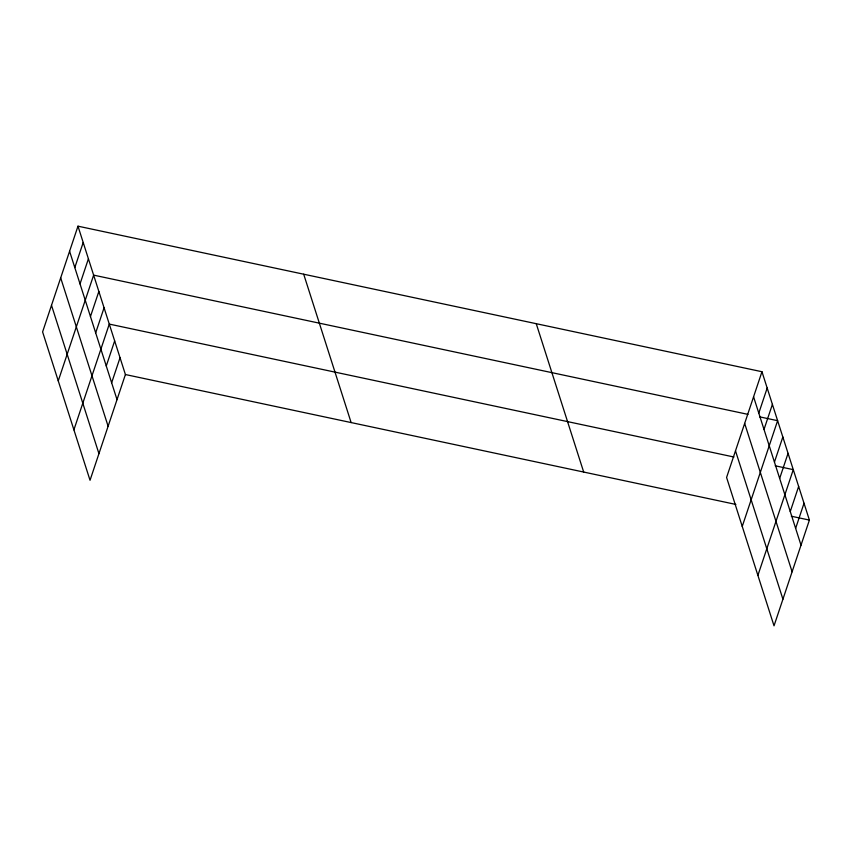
<?xml version="1.0" encoding="UTF-8"?>
<svg xmlns="http://www.w3.org/2000/svg" width="852" height="852" viewBox="0 0 852 852"><rect width="100%" height="100%" fill="white"/><g stroke="black" fill="none" stroke-linecap="round" stroke-linejoin="round"><path stroke-width="1.28" d="M77.979 226.174L42.6 331.918L90.035 480.272L125.414 374.539L77.979 226.174L761.965 371.728L809.4 520.082L774.021 625.826L726.586 477.461L761.965 371.728M74.806 267.581L83.198 242.5M80.024 283.897L88.416 258.816M58.255 380.876L93.635 275.132L747.96 414.37M90.461 316.539L98.853 291.459M95.68 332.855L104.072 307.774M73.9 429.834L109.28 324.09L733.945 457.013M106.266 365.987L114.658 340.906M111.644 382.804L120.036 357.723M758.791 413.124L767.183 388.043M764.01 429.451L772.402 404.37M742.241 526.419L777.62 420.686L759.569 416.841M774.447 462.082L782.839 437.001M779.665 478.409L788.057 453.328M757.897 575.377L793.276 469.644L775.213 465.799M790.262 511.541L798.643 486.46M795.63 528.357L804.022 503.266M125.414 374.539L735.883 504.437M791.338 516.237L809.4 520.082M753.573 396.808L801.008 545.163M744.669 423.423L792.104 571.777M735.5 450.846L782.924 599.201M536.249 323.696L583.684 472.051M303.695 274.206L351.13 422.571M69.587 251.255L117.022 399.62M60.684 277.88L108.108 426.234M51.503 305.304L98.939 453.658"/></g></svg>
